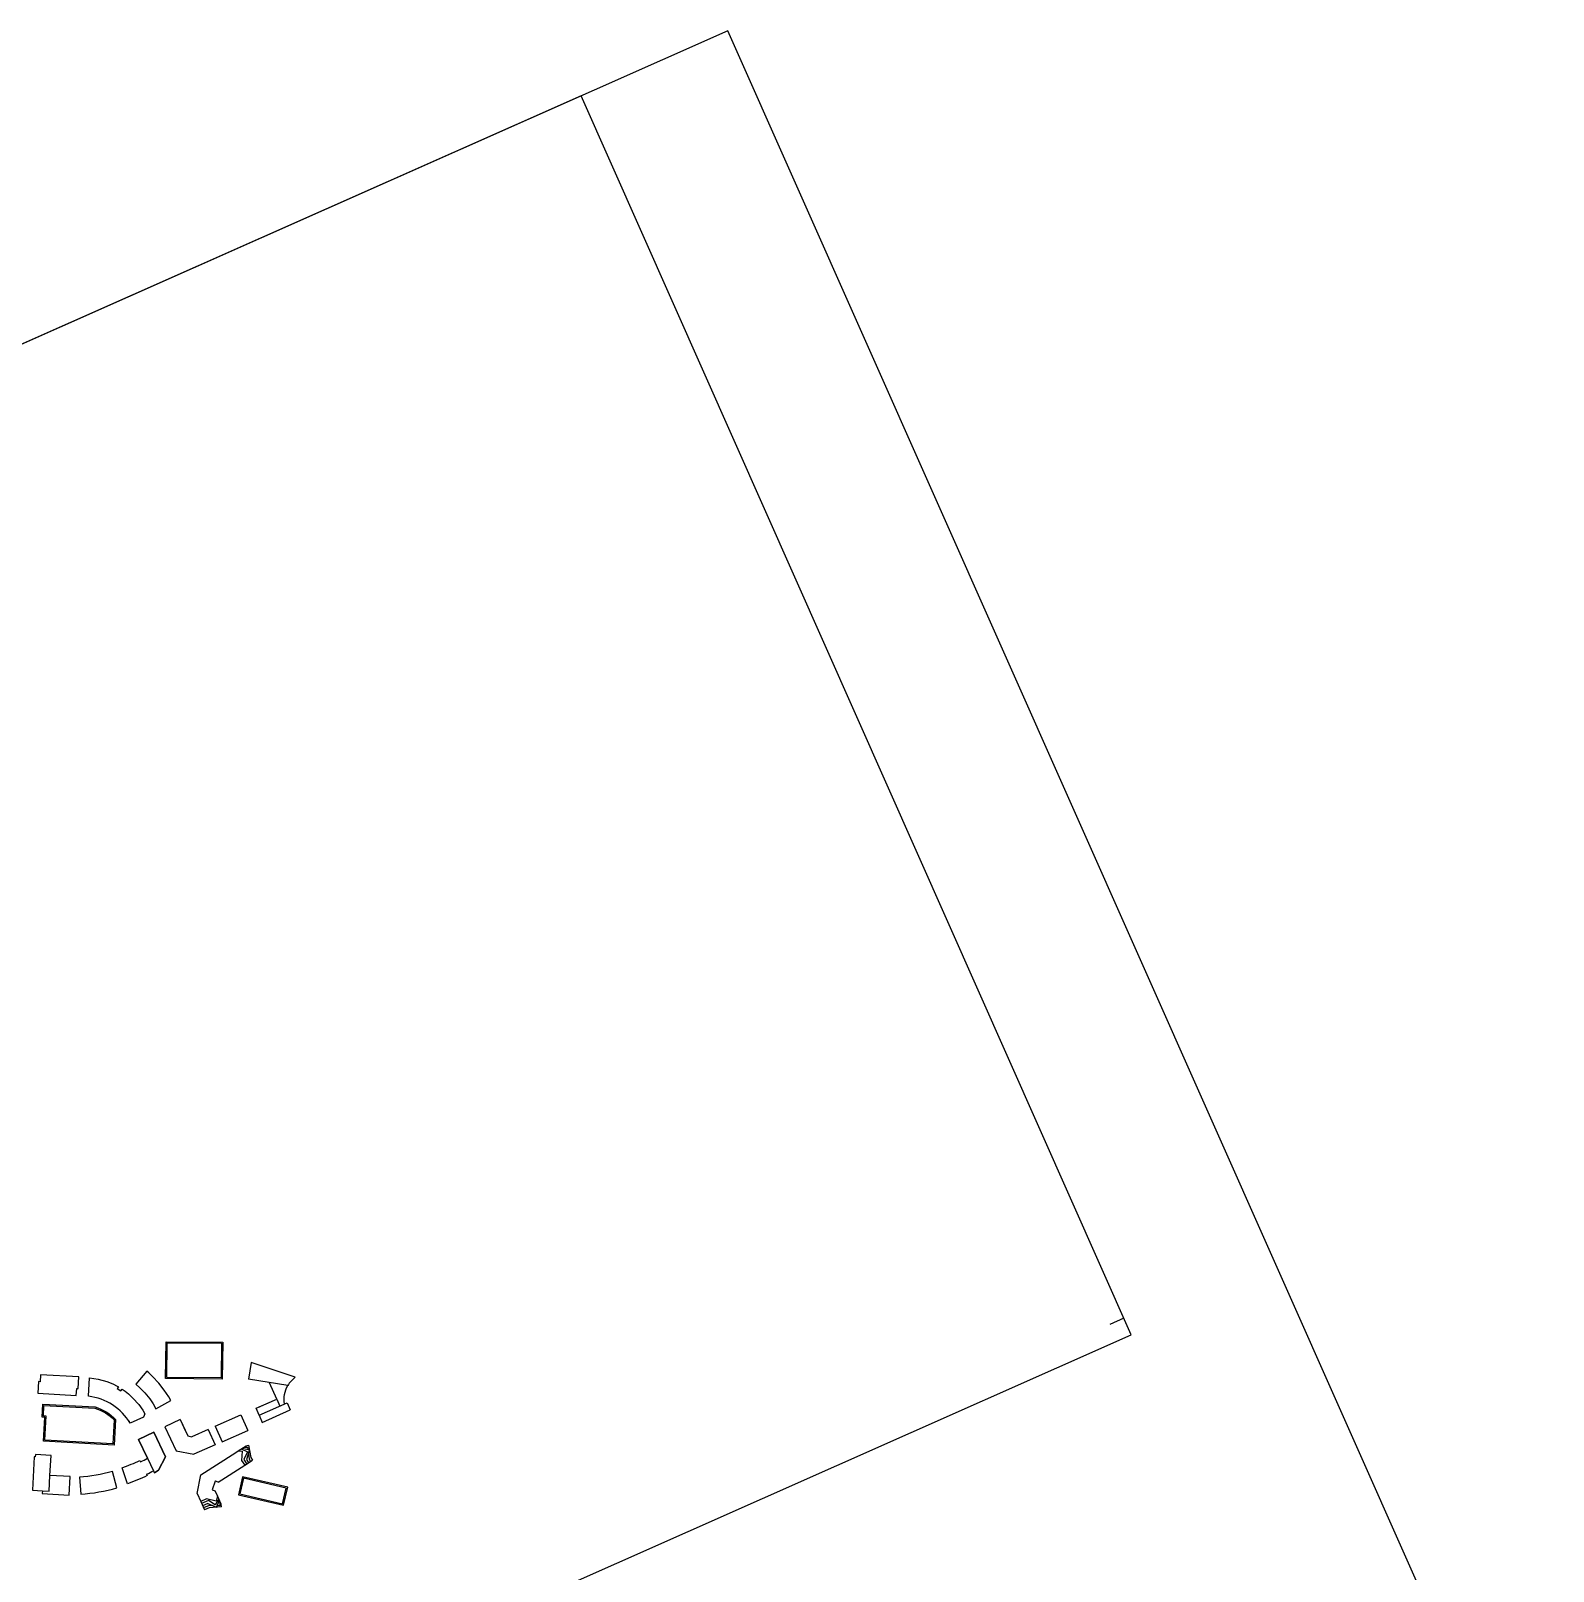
# Model space of a CAD drawing. Header units: inches. Extents: x -78213 to 209803, y -34177 to 209932.
# Drawn here: x 91234 to 209803, y 89918 to 209932 of the extents above; entities that cross this region are included whole.
import ezdxf

# ---------------------------------------------------------------- set-up
doc = ezdxf.new("R2010")
doc.units = ezdxf.units.IN
doc.header["$LTSCALE"] = 1200
doc.header["$MEASUREMENT"] = 0
for name, color, linetype in [('a-below', 1, 'Continuous'), ('a-site-bldg', 3, 'Continuous'), ('a-site-greenroof-richelle', 74, 'Continuous')]:
    doc.layers.add(name, color=color, linetype=linetype)
doc.layers.add('a-vport', color=7, linetype='Continuous', plot=False)
doc.layers.add('NoPlot', color=193, linetype='Continuous', plot=False)

# ---------------------------------------------------------------- blocks, each defined once
blk = doc.blocks.new('sheet_1117')
blk.add_lwpolyline([(0, 0), (17, 0), (17, 11), (0, 11)], close=True)

msp = doc.modelspace()

# ---------------------------------------------------------------- linework, layer by layer
at = {"layer": 'a-below'}
for p, q in [((110383, 103325), (109814, 104606)), ((108775, 102611), (110218, 103252)), ((108914, 102673), (110218, 103252)), ((110218, 103252), (110383, 103325)), ((110383, 103325), (110624, 102782)), ((109015, 102068), (108775, 102611)), ((107386, 99299), (107994, 99688)), ((107817, 98626), (108047, 98267)), ((107893, 98169), (108505, 98560)), ((108042, 98609), (108199, 98364)), ((108229, 98649), (108349, 98461)), ((108366, 98773), (108505, 98560)), ((110914, 95057), (111239, 96459)), ((104468, 95342), (104759, 94686)), ((105069, 95419), (104538, 95183)), ((105032, 95189), (104618, 95005)), ((105134, 95045), (104688, 94847)), ((105119, 94845), (104759, 94686)), ((105032, 95189), (105688, 94897)), ((105580, 95084), (105069, 95419)), ((106089, 94934), (105119, 94845)), ((105373, 95038), (105134, 95045)), ((105875, 95543), (105580, 95084)), ((105688, 94897), (105923, 95437)), ((105948, 95020), (105744, 95026)), ((106059, 95132), (105764, 95797)), ((105958, 95358), (105948, 95020)), ((106089, 94934), (106059, 95132))]:
    msp.add_line(p, q, dxfattribs=at)
for points in [[(101764, 107799), (106192, 107768), (106149, 104888), (101721, 104918)], [(91357, 96229), (92141, 96185), (92129, 95964), (94222, 95847), (94302, 97285), (92726, 97373), (92814, 98940), (91594, 99008), (91584, 98835), (91504, 98840)]]:
    msp.add_lwpolyline(points, close=True, dxfattribs=at)
for points in [[(110989, 102945, -0.1758889), (111247, 104377)], [(99616, 100181), (100808, 100750), (101735, 98823), (101184, 97781, -0.0100212), (100863, 97587), (100789, 97742)], [(100254, 97470), (100305, 97362, -0.0293922), (98772, 96729), (98340, 97976, 0.0292555), (99737, 98553), (99788, 98445)]]:
    msp.add_lwpolyline(points, format="xyb", dxfattribs=at)
msp.add_lwpolyline([(97835, 101735), (97835, 101735), (97835, 101735), (97723, 99731), (92215, 100040), (92320, 101908), (92113, 101919), (92170, 102939), (96239, 102711, -0.1318046)], format="xyb", close=True, dxfattribs=at)
for points in [[(99622, 100184), (100323, 98718)], [(100323, 98718), (99622, 100184)], [(107994, 99688), (108192, 99731), (108366, 98773)], [(107614, 99445), (108112, 99223), (107817, 98626)], [(107715, 99510), (108258, 99366), (108042, 98609)], [(107812, 99572), (108121, 99586), (108143, 99399)], [(108180, 99076), (108229, 98649)]]:
    msp.add_lwpolyline(points, dxfattribs=at)
at = {"layer": 'a-below', "flags": 128}
msp.add_lwpolyline([(111239, 96459), (107732, 97272), (107407, 95869), (110914, 95057)], dxfattribs=at)
at = {"layer": 'a-below'}
for radius, start, end in [(13128, 295.7839, 298.40375), (13128, 295.7839, 298.40375), (14208, 295.76455, 298.18509), (14208, 295.76455, 298.18509)]:
    msp.add_arc((94078, 110266), radius, start, end, dxfattribs=at)
at = {"layer": 'a-site-bldg'}
for p, q in [((108396, 106173), (108187, 104867)), ((111821, 105022), (108396, 106173)), ((100258, 105500), (99409, 104490)), ((111247, 104377), (108187, 104867)), ((105597, 101207), (107601, 102097)), ((107601, 102097), (108137, 100890)), ((109015, 102068), (111200, 103038)), ((109015, 102068), (109262, 101514)), ((109262, 101514), (111446, 102484)), ((111200, 103038), (111446, 102484)), ((102853, 101745), (101662, 101176)), ((101662, 101176), (102562, 99292)), ((102853, 101745), (103319, 100770)), ((102853, 101745), (103467, 100459)), ((105049, 100963), (103777, 100399)), ((105049, 100963), (103777, 100399)), ((105049, 100963), (105584, 99757)), ((105049, 100963), (105584, 99757)), ((105597, 101207), (106133, 100000)), ((105597, 101207), (106133, 100000)), ((106133, 100000), (108137, 100890)), ((103467, 100459), (103777, 100399)), ((103467, 100459), (103777, 100399)), ((105584, 99757), (103932, 99023)), ((105584, 99757), (103932, 99023)), ((102562, 99292), (103932, 99023)), ((102562, 99292), (103932, 99023)), ((104475, 97435), (107197, 99178)), ((107197, 99178), (107386, 99299)), ((107386, 99299), (107690, 99279)), ((107690, 99279), (107648, 98551)), ((107648, 98551), (107893, 98169)), ((104188, 95972), (104475, 97435)), ((105835, 96851), (107893, 98169)), ((105594, 96929), (105357, 96269)), ((105357, 96269), (105593, 96181)), ((105764, 95797), (105593, 96181)), ((105612, 96923), (105594, 96929)), ((105835, 96851), (105612, 96923)), ((104188, 95972), (104468, 95342)), ((104924, 95545), (104468, 95342)), ((105673, 95382), (104924, 95545)), ((105764, 95797), (105673, 95382))]:
    msp.add_line(p, q, dxfattribs=at)
for points in [[(91983, 105217), (91953, 104678), (91833, 104685), (91782, 103786), (94778, 103618), (94808, 104157), (94928, 104150), (94978, 105049)], [(100982, 102580), (102143, 103209), (101981, 103493), (101628, 104032), (101211, 104565), (100723, 105085), (100418, 105366), (100258, 105500), (99409, 104490), (99727, 104211), (100117, 103811), (100494, 103347), (100765, 102951)], [(92726, 97373), (92814, 98940), (91594, 99008), (91584, 98835), (91504, 98840), (91357, 96229), (92141, 96185), (92658, 96156)]]:
    msp.add_lwpolyline(points, close=True, dxfattribs=at)
msp.add_lwpolyline([(95735, 103551), (95816, 104992), (96471, 104891), (97167, 104691), (97629, 104503), (97969, 104330), (98051, 104284), (97958, 104141), (98256, 103972), (98340, 104105), (98573, 103939), (98844, 103728), (99192, 103407), (99642, 102902), (99947, 102469), (100116, 102188), (99999, 101929), (98976, 101440), (98893, 101594), (98883, 101588)], dxfattribs=at)
msp.add_lwpolyline([(111831, 105026, 0.1035173), (111247, 104377)], format="xyb", dxfattribs=at)
for points in [[(100808, 100750), (99622, 100184), (100323, 98718), (100789, 97742), (100863, 97587, 0.0100212), (101184, 97781), (101735, 98823)], [(97944, 96407), (97589, 97678, -0.0499821), (95022, 97232), (95117, 95915, 0.0499821)]]:
    msp.add_lwpolyline(points, format="xyb", close=True, dxfattribs=at)
msp.add_arc((95175, 99146), 4440, 31.10387, 82.74822, dxfattribs=at)
at = {"layer": 'a-site-greenroof-richelle'}
msp.add_line((110843, 95172), (111124, 96388), dxfattribs=at)
msp.add_lwpolyline([(101858, 107702), (106094, 107673), (106055, 104985), (101819, 105014)], close=True, dxfattribs=at)
msp.add_lwpolyline([(97737, 101699), (97633, 99833), (92317, 100131), (92421, 101998), (92214, 102010), (92260, 102838), (96223, 102616, -0.1280197)], format="xyb", close=True, dxfattribs=at)
at = {"layer": 'a-site-greenroof-richelle', "flags": 128}
msp.add_lwpolyline([(111124, 96388), (107804, 97157), (107523, 95941), (110843, 95172)], dxfattribs=at)
at = {"layer": 'NoPlot'}
msp.add_line((176369, 109634), (175272, 109147), dxfattribs=at)

# ---------------------------------------------------------------- block references
at = {"layer": 'a-vport', "rotation": 23.94013698842527}
for p, xscale, yscale, zscale in [((-13937, -34177, 2059), 14400, 14400, 14400), ((27783, 42116, 2059), 9600, 9600, 9600), ((27783, 42116, 4119), 9600, 9600, 9600)]:
    msp.add_blockref('sheet_1117', p, dxfattribs=dict(at, xscale=xscale, yscale=yscale, zscale=zscale))

doc.saveas('drawing.dxf')
